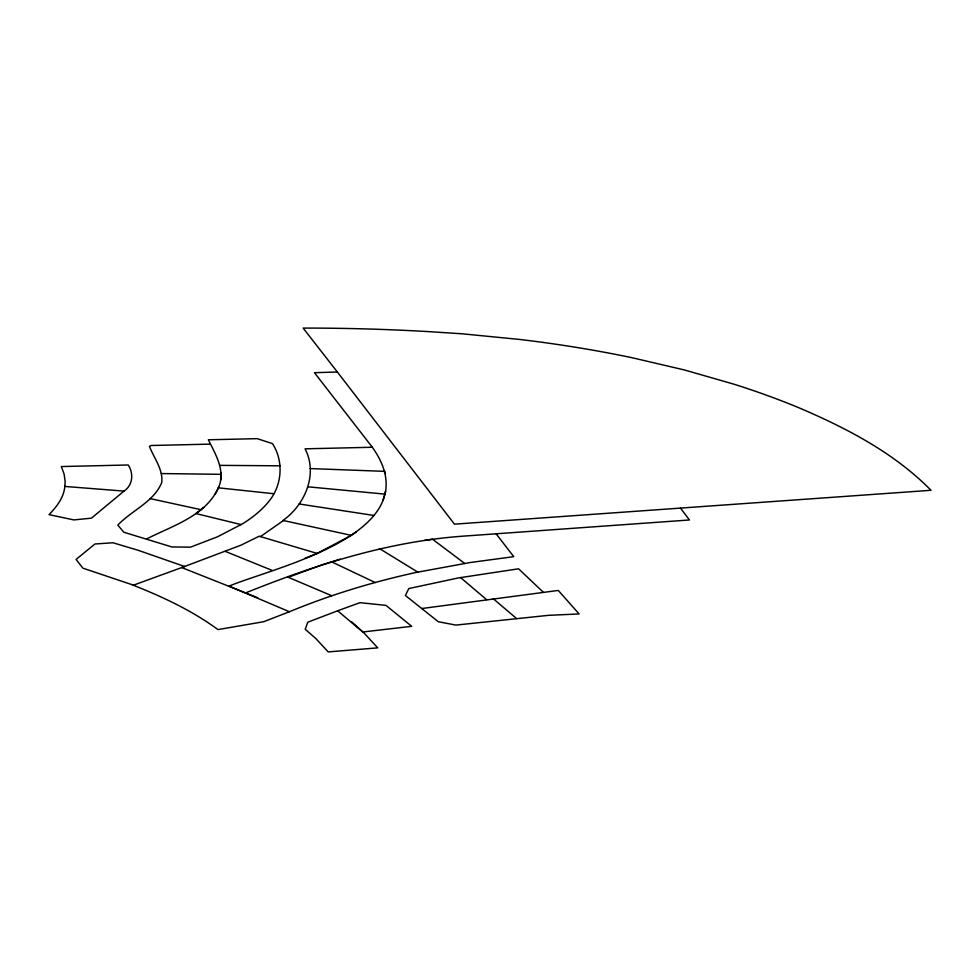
<?xml version="1.0" encoding="UTF-8"?>
<svg xmlns="http://www.w3.org/2000/svg" width="980" height="980" viewBox="0 0 980 980"><rect width="100%" height="100%" fill="white"/><g stroke="black" fill="none" stroke-linecap="round" stroke-linejoin="round"><path stroke-width="1.47" d="M146.657 538.927C172.357 525.77 205.849 516.068 218.638 487.293C225.755 470.706 215.465 454.255 208.336 439.787L257.226 438.66L272.464 443.597C283.735 460.992 282.264 484.5 269.451 500.633A289.627 111.304 3.2 0 1 243.028 523.528L217.499 536.807L190.5 547.159L171.819 546.938L123.86 532.25L117.808 525.109C131.565 510.47 153.713 502.091 161.725 482.638C163.305 469.273 153.897 458.187 149.45 446.353L151.141 445.496L210.333 444.124M220.623 480.2L221.027 472.973M64.815 486.435L65.182 481.621L64.104 474.1L61.348 466.554L128.221 464.986C133.819 473.426 132.876 485.284 123.995 491.103L91.434 518.163L73.892 519.915L49 514.647C56.558 506.88 63.896 497.62 64.815 486.435L123.995 491.103M496.088 533.794L513.753 556.665L470.327 562.508L416.071 572.455C372.817 581.912 330.334 594.823 289.418 611.74L229.087 586.126C275.417 566.648 433.283 533.071 372.339 447.248L314.457 372.694L337.365 372.008L454.463 524.165L931 490.294C894.801 453.458 848.227 428.971 801.236 408.758A544.635 209.304 3.2 0 0 733.775 384.136L684.248 369.913L631.72 357.639A548.31 210.712 3.2 0 0 520.135 339.497L462.315 333.812L428.432 331.608A820.26 315.217 3.2 0 0 303.139 328.092L337.365 372.008M372.339 447.248L305.062 448.828C318.28 474.283 304.939 504.798 283.012 520.441L351.281 535.35L356.414 531.895M383.143 499.763L385.618 491.164M215.171 494.238L218.638 487.293M373.062 516.374L373.735 515.431L299.072 503.965M203.742 507.481L195.988 513.569L241.166 524.606M260.423 536.599L283.453 520.539M305.062 558.257L317.202 553.431L351.281 535.35M257.752 597.763L181.729 567.567L240.994 545.174L259.149 536.219L317.202 553.431M289.418 611.74L263.779 621.688L217.989 629.601C191.504 610.197 161.467 596.281 131.026 584.337L82.859 568.155L76.073 559.421L94.95 543.998L112.921 542.749L137.812 550.172L184.644 566.489L133.28 585.244M337.647 610.785L307.745 622.226L305.233 629.283L315.829 638.543L328.202 651.908L377.753 647.866L364.07 633.043L337.647 610.785L359.954 602.663L385.973 605.371L411.698 626.318L362.906 631.977L351.612 621.822M245.723 592.863C315.119 564.921 387.7 541.585 462.756 536.183L689.467 519.976L680.5 508.155M331.559 595.656L288.23 577.257L322.42 564.701L340.281 559.151M378.672 549.388L380.277 549.07L417.811 572.124M543.067 592.018L518.567 568.792L458.383 577.931L408.807 588.551L405.389 595.497L438.329 621.737L455.921 625.093L548.396 615.342L579.094 613.946L558.282 590.438L421.731 608.531M424.708 540.409L432.474 539.184L464.716 563.463M219.802 465.365L279.925 465.806M161.271 473.56L220.953 474.32M310.207 468.575L384.748 471.356L385.446 473.646M307.928 486.815L384.748 494.104M218.405 487.832L273.849 493.724M149.891 498.551L200.937 509.674M225.314 551.397L272.072 570.348M331.644 561.834L375.205 582.549M493.197 598.682L516.534 618.515M460.551 577.551L486.521 599.601"/></g></svg>
